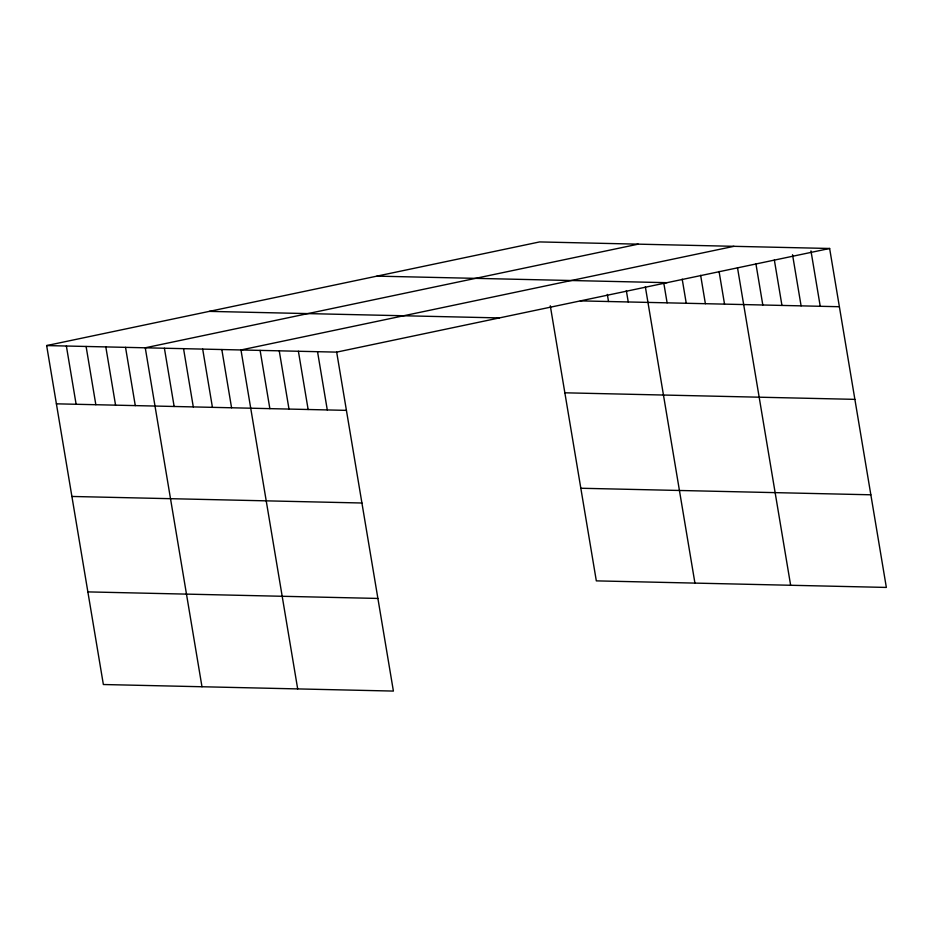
<?xml version="1.0" encoding="UTF-8"?>
<svg xmlns="http://www.w3.org/2000/svg" width="933" height="933" viewBox="0 0 933 933"><rect width="100%" height="100%" fill="white"/><g stroke="black" fill="none" stroke-linecap="round" stroke-linejoin="round"><path stroke-width="1.4" d="M46.65 345.572L336.673 352.126L393.399 691.073L103.365 684.519L46.65 345.572L539.601 241.927L829.635 248.481L886.35 587.428L596.327 580.874L550.295 305.791M638.219 244.154L145.256 347.799L201.983 686.746M733.921 246.324L240.971 349.968L297.685 688.904M336.673 352.126L829.635 248.481M376.932 276.133L666.955 282.676M580.338 300.881L839.373 306.724M209.33 311.377L499.353 317.92M564.85 392.805L854.873 399.359M56.4 403.826L346.423 410.368M580.827 488.251L870.851 494.793M71.899 496.461L361.922 503.004M87.865 591.895L377.9 598.438M810.964 250.884L820.235 306.292M792.537 254.721L801.097 305.861M774.343 259.969L781.947 305.429M755.917 263.794L762.809 304.998M737.49 267.631L790.636 585.259M719.063 271.456L724.533 304.135M700.636 275.293L705.383 303.703M682.198 279.119L686.245 303.272M663.771 282.944L667.107 302.84M645.344 286.781L694.933 583.102M626.335 290.595L628.236 301.965M607.325 294.408L608.514 301.511M317.535 351.694L327.285 409.937M298.397 351.263L308.135 409.505M279.247 350.831L288.997 409.074M260.109 350.4L269.859 408.642M221.821 349.537L231.571 407.779M202.683 349.094L212.432 407.348M183.544 348.662L193.294 406.916M164.406 348.231L174.144 406.485M125.535 347.356L135.285 405.61M105.814 346.913L115.564 405.155M86.093 346.47L95.842 404.712M66.371 346.026L76.121 404.269"/></g></svg>
